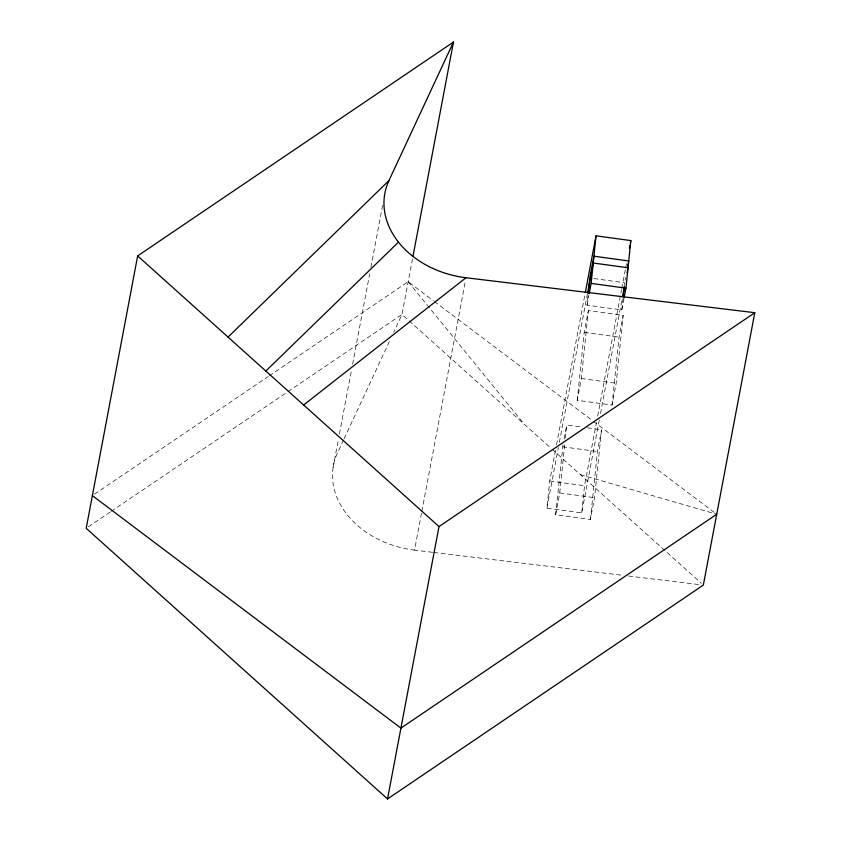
<?xml version="1.0" encoding="UTF-8"?>
<svg xmlns="http://www.w3.org/2000/svg" width="841" height="841" viewBox="0 0 841 841"><rect width="100%" height="100%" fill="white"/><g stroke="black" fill="none" stroke-linecap="round" stroke-linejoin="round"><path stroke-width="0.63" stroke-dasharray="4.21 3.15" d="M599.276 420.016L581.72 512.905L546.913 508.143L549.709 480.968L555.554 449.998M587.354 427.796L601.536 429.74L594.545 497.693L590.435 519.486L555.628 514.724L563.092 444.206M555.628 514.724L559.738 492.931L564.847 443.27M565.383 438.045L566.729 424.978L582.193 427.091M577.241 400.327L584.222 332.363L588.343 310.581L623.149 315.333L616.169 383.296L612.048 405.089L577.241 400.327L581.362 378.534L588.343 310.581M624.011 298.408L621.825 309.94L587.018 305.188L588.08 294.834M581.72 512.905L584.516 485.72L596.458 422.508M590.435 519.486L597.415 451.522L601.536 429.74M612.048 405.089L619.039 337.125L623.149 315.333M621.825 309.94L623.023 298.292M624.358 285.351L624.621 282.765L592.39 278.35M333.099 467.449L338.471 439.055M339.438 433.893L351.391 370.639M352.61 364.185L369.693 273.819M370.913 267.364L382.613 205.404M412.489 258.923L401.998 314.429L393.725 332.184M432.579 552.306L414.529 550.119L421.604 512.684M421.846 511.391L465.515 280.326M556.532 444.836L585.052 293.887M546.913 508.143L558.371 447.507M559.349 442.345L587.386 293.972M587.018 305.188L588.963 294.928M564.059 439.076L566.729 424.978M597.678 416.053L621.573 289.609M621.814 288.326L626.45 263.811M625.105 280.2L625.588 277.635M600.495 413.562L622.193 298.734M343.57 439.927L337.504 452.952A87.906 68.216 10.7 0 0 414.529 550.119M344.116 438.739L390.424 339.291M94.549 494.14L268.184 376.547M269.267 375.811L408.169 281.746L433.273 300.658M88.368 526.823L110.076 512.127M111.159 511.391L286.96 392.337M288.053 391.601L401.998 314.429L551.202 448.442M433.872 552.463L622.676 575.318M628.553 576.032L700.753 584.768M584.222 332.363L619.039 337.125M581.362 378.534L616.169 383.296M562.608 446.771L597.415 451.522M549.709 480.968L584.516 485.72M559.738 492.931L594.545 497.693M580.332 474.597L716.721 514.261M434.324 301.446L592.253 420.468M593.294 421.257L714.629 512.684M552.18 449.315L701.383 583.328M408.169 281.746L524.406 424.369"/><path stroke-width="1.26" d="M588.216 293.53L589.814 278.003L593.935 256.211L628.742 260.973L627.775 266.103M589.205 293.646L591.139 283.396L596.027 235.827L630.834 240.589L625.946 288.158L624.253 297.125M623.16 296.999L624.222 286.644M137.661 255.916L86.203 528.295L387.533 798.95L703.339 585.084L754.798 312.705L465.998 277.74A87.906 68.216 10.7 0 1 388.963 180.573L453.467 42.05L137.661 255.916L439.002 526.571L387.533 798.95M412.973 256.337L453.467 42.05M585.304 292.594L596.027 235.827M587.628 292.679L593.231 263.012L628.038 267.764L627.071 272.926M629.373 248.326L629.856 245.74M630.351 243.165L630.834 240.589M622.676 296.148L624.379 287.117M228.037 337.094L388.963 180.573M265.84 371.039L398.476 242.145M303.643 404.994L465.998 277.74M439.002 526.571L754.798 312.705M716.721 514.261L400.915 728.127L92.373 495.612M591.139 283.396L625.946 288.158"/></g></svg>
